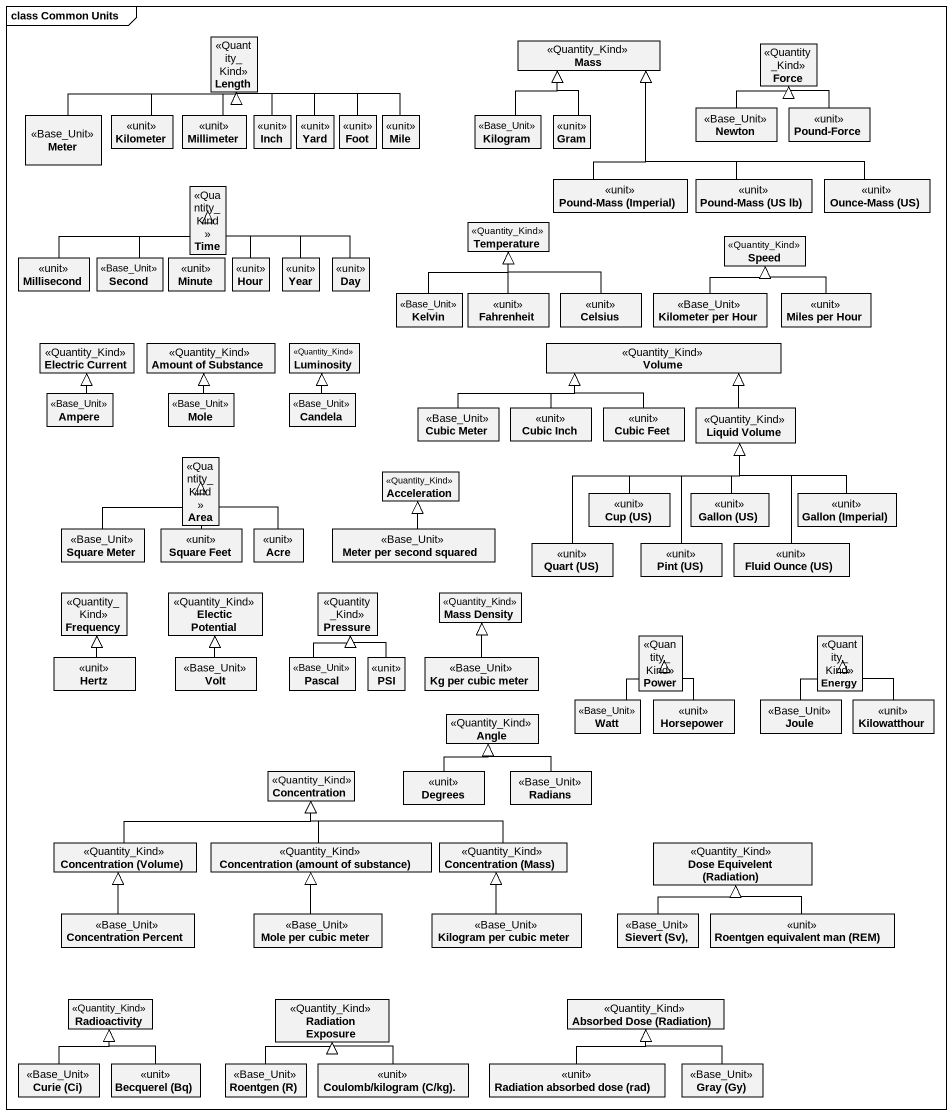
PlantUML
@startuml
mainframe class Common Units
hide circle
hide empty members
class Length <<Quantity_Kind>>
class Mass <<Quantity_Kind>>
class Force <<Quantity_Kind>>
class Newton <<Base_Unit>>
class "Pound-Force" as Pound_Force <<unit>>
class Meter <<Base_Unit>>
class Kilometer <<unit>>
class Millimeter <<unit>>
class Inch <<unit>>
class Yard <<unit>>
class Foot <<unit>>
class Mile <<unit>>
class Kilogram <<Base_Unit>>
class Gram <<unit>>
class Time <<Quantity_Kind>>
class "Pound-Mass (Imperial)" as Pound_Mass_Imperial <<unit>>
class "Pound-Mass (US lb)" as Pound_Mass_US_lb <<unit>>
class "Ounce-Mass (US)" as Ounce_Mass_US <<unit>>
class Temperature <<Quantity_Kind>>
class Speed <<Quantity_Kind>>
class Millisecond <<unit>>
class Second <<Base_Unit>>
class Minute <<unit>>
class Hour <<unit>>
class Year <<unit>>
class Day <<unit>>
class Kelvin <<Base_Unit>>
class Fahrenheit <<unit>>
class Celsius <<unit>>
class "Kilometer per Hour" as Kilometer_per_Hour <<Base_Unit>>
class "Miles per Hour" as Miles_per_Hour <<unit>>
class "Electric Current" as Electric_Current <<Quantity_Kind>>
class "Amount of Substance" as Amount_of_Substance <<Quantity_Kind>>
class Luminosity <<Quantity_Kind>>
class Volume <<Quantity_Kind>>
class Ampere <<Base_Unit>>
class Mole <<Base_Unit>>
class Candela <<Base_Unit>>
class "Cubic Meter" as Cubic_Meter <<Base_Unit>>
class "Cubic Inch" as Cubic_Inch <<unit>>
class "Cubic Feet" as Cubic_Feet <<unit>>
class "Liquid Volume" as Liquid_Volume <<Quantity_Kind>>
class Area <<Quantity_Kind>>
class Acceleration <<Quantity_Kind>>
class "Cup (US)" as Cup_US <<unit>>
class "Gallon (US)" as Gallon_US <<unit>>
class "Gallon (Imperial)" as Gallon_Imperial <<unit>>
class "Square Meter" as Square_Meter <<Base_Unit>>
class "Square Feet" as Square_Feet <<unit>>
class Acre <<unit>>
class "Meter per second squared" as Meter_per_second_squared <<Base_Unit>>
class "Quart (US)" as Quart_US <<unit>>
class "Pint (US)" as Pint_US <<unit>>
class "Fluid Ounce (US)" as Fluid_Ounce_US <<unit>>
class Frequency <<Quantity_Kind>>
class "Electic Potential" as Electic_Potential <<Quantity_Kind>>
class Pressure <<Quantity_Kind>>
class "Mass Density" as Mass_Density <<Quantity_Kind>>
class Hertz <<unit>>
class Volt <<Base_Unit>>
class Pascal <<Base_Unit>>
class PSI <<unit>>
class "Kg per cubic meter" as Kg_per_cubic_meter <<Base_Unit>>
class Power <<Quantity_Kind>>
class Energy <<Quantity_Kind>>
class Watt <<Base_Unit>>
class Horsepower <<unit>>
class Joule <<Base_Unit>>
class Kilowatthour <<unit>>
class Angle <<Quantity_Kind>>
class Concentration <<Quantity_Kind>>
class Degrees <<unit>>
class Radians <<Base_Unit>>
class "Concentration (Volume)" as Concentration_Volume <<Quantity_Kind>>
class "Concentration (amount of substance)" as Concentration_amount_of <<Quantity_Kind>>
class "Concentration (Mass)" as Concentration_Mass <<Quantity_Kind>>
class "Dose Equivelent (Radiation)" as Dose_Equivelent_Radiation <<Quantity_Kind>>
class "Concentration Percent" as Concentration_Percent <<Base_Unit>>
class "Mole per cubic meter" as Mole_per_cubic_meter <<Base_Unit>>
class "Kilogram per cubic meter" as Kilogram_per_cubic_meter <<Base_Unit>>
class "Sievert (Sv)," as Sievert_Sv <<Base_Unit>>
class "Roentgen equivalent man (REM)" as Roentgen_equivalent_man_REM <<unit>>
class Radioactivity <<Quantity_Kind>>
class "Radiation Exposure" as Radiation_Exposure <<Quantity_Kind>>
class "Absorbed Dose (Radiation)" as Absorbed_Dose_Radiation <<Quantity_Kind>>
class "Curie (Ci)" as Curie_Ci <<Base_Unit>>
class "Becquerel (Bq)" as Becquerel_Bq <<unit>>
class "Roentgen (R)" as Roentgen_R <<Base_Unit>>
class "Coulomb/kilogram (C/kg)." as Coulomb_kilogram_C_kg <<unit>>
class "Radiation absorbed dose (rad)" as Radiation_absorbed_dose_rad <<unit>>
class "Gray (Gy)" as Gray_Gy <<Base_Unit>>
Newton -up-|> Force
Pound_Force -up-|> Force
Meter -right-|> Length
Kilometer -up-|> Length
Millimeter -up-|> Length
Inch -up-|> Length
Yard -up-|> Length
Foot -left-|> Length
Mile -left-|> Length
Kilogram -up-|> Mass
Gram -up-|> Mass
Pound_Mass_Imperial -up-|> Mass
Pound_Mass_US_lb -up-|> Mass
Ounce_Mass_US -left-|> Mass
Millisecond -right-|> Time
Second -up-|> Time
Hour -up-|> Time
Year -left-|> Time
Day -left-|> Time
Kelvin -up-|> Temperature
Fahrenheit -up-|> Temperature
Celsius -up-|> Temperature
Kilometer_per_Hour -up-|> Speed
Miles_per_Hour -up-|> Speed
Ampere -up-|> Electric_Current
Mole -up-|> Amount_of_Substance
Candela -up-|> Luminosity
Cubic_Meter -right-|> Volume
Cubic_Inch -right-|> Volume
Cubic_Feet -up-|> Volume
Liquid_Volume -up-|> Volume
Cup_US -up-|> Liquid_Volume
Gallon_US -up-|> Liquid_Volume
Gallon_Imperial -up-|> Liquid_Volume
Square_Meter -right-|> Area
Square_Feet -up-|> Area
Acre -up-|> Area
Meter_per_second_squared -up-|> Acceleration
Quart_US -up-|> Liquid_Volume
Pint_US -up-|> Liquid_Volume
Fluid_Ounce_US -up-|> Liquid_Volume
Hertz -up-|> Frequency
Volt -up-|> Electic_Potential
Pascal -up-|> Pressure
PSI -up-|> Pressure
Kg_per_cubic_meter -up-|> Mass_Density
Watt -up-|> Power
Horsepower -up-|> Power
Joule -up-|> Energy
Kilowatthour -up-|> Energy
Degrees -up-|> Angle
Radians -up-|> Angle
Concentration_Volume -right-|> Concentration
Concentration_amount_of -up-|> Concentration
Concentration_Mass -left-|> Concentration
Concentration_Percent -up-|> Concentration_Volume
Mole_per_cubic_meter -up-|> Concentration_amount_of
Kilogram_per_cubic_meter -up-|> Concentration_Mass
Sievert_Sv -up-|> Dose_Equivelent_Radiation
Roentgen_equivalent_man_REM -up-|> Dose_Equivelent_Radiation
Curie_Ci -up-|> Radioactivity
Becquerel_Bq -up-|> Radioactivity
Roentgen_R -up-|> Radiation_Exposure
Coulomb_kilogram_C_kg -up-|> Radiation_Exposure
Radiation_absorbed_dose_rad -up-|> Absorbed_Dose_Radiation
Gray_Gy -up-|> Absorbed_Dose_Radiation
@enduml
